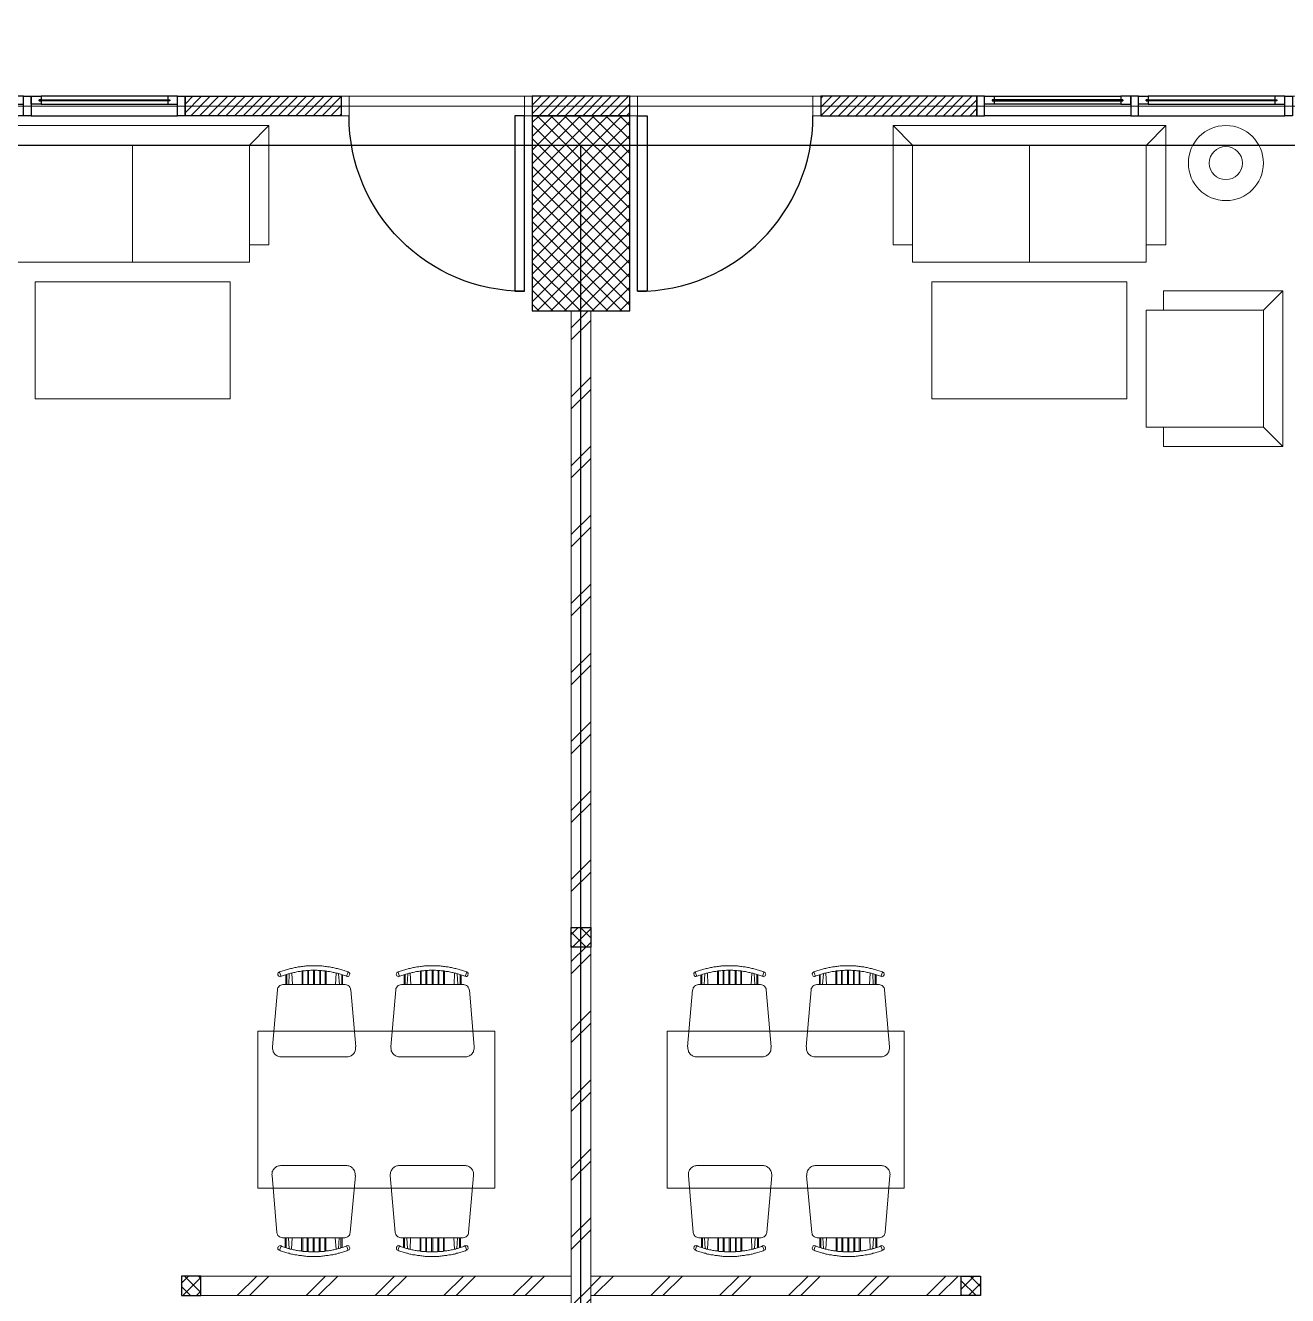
# Model space of a CAD drawing. Header units: inches. Extents: x 0 to 558, y -1 to 295.
# Drawn here: x 199.04 to 205.51, y 140.87 to 147.39 of the extents above; entities that cross this region are included whole.
import ezdxf

# ---------------------------------------------------------------- set-up
doc = ezdxf.new("R2010")
doc.units = ezdxf.units.IN
doc.header["$MEASUREMENT"] = 0
for name, color, linetype, lineweight in [('ars', 11, 'Continuous', 0), ('ARSIR', 31, 'Continuous', 5), ('ARSIR BETON', 8, 'Continuous', 5), ('KOL', 1, 'Continuous', 30), ('KOLOM', 4, 'Continuous', 9), ('lan', 7, 'Continuous', 15), ('RUMPUT', 93, 'Continuous', 0), ('tem', 5, 'Continuous', 20)]:
    doc.layers.add(name, color=color, linetype=linetype, lineweight=lineweight)
doc.layers.add('as', color=1, linetype='Continuous', plot=False)
doc.layers.add('Kusen', color=30, linetype='Continuous')
doc.layers.add('POLYLINE TPAK', color=4, linetype='Continuous', lineweight=20, plot=False)
pattern_1 = [(86.6697, (37.0798, 226.14725), (-0.5066041, 0.569206), [0.142875, -0.934755]), (41.6697, (37.0798, 226.14725), (-0.5066045, 0.5692064), [0.142875, -0.619125]), (131.6697, (37.0798, 226.14725), (-0.5692064, -0.5066045), [0.142875, -0.619125])]
pattern_2 = [(45, (-39.16865, 15.9), (-0.02245064, 0.02245064), [])]
pattern_3 = [(45, (-37.8, 2.65), (-0.1767767, 0.1767767), []), (45, (-37.7375, 2.65), (-0.1767767, 0.1767767), [])]

# ---------------------------------------------------------------- blocks, each defined once
blk = doc.blocks.new('K 10.10')
at = {"layer": 'ars'}
h = blk.add_hatch(dxfattribs=at)
h.set_pattern_fill('_USER', color=256, scale=0.05, angle=45, double=1, pattern_type=0)
h.set_pattern_definition([(45, (0, 0), (-0.035355339, 0.035355339), []), (135, (0, 0), (-0.035355339, -0.035355339), [])])
h.paths.add_polyline_path([(1560.5383, 1380.4069), (1560.6383, 1380.4069), (1560.6383, 1380.5069), (1560.5383, 1380.5069)])
at = {"layer": 'KOL'}
blk.add_lwpolyline([(1560.5383, 1380.4069), (1560.6383, 1380.4069), (1560.6383, 1380.5069), (1560.5383, 1380.5069)], close=True, dxfattribs=at)
blk = doc.blocks.new('k2')
at = {"layer": 'ars'}
h = blk.add_hatch(dxfattribs=at)
h.set_pattern_fill('_USER', color=256, scale=0.05, angle=45, double=1, pattern_type=0)
h.set_pattern_definition([(45, (0, -5), (-0.03535534, 0.03535534), []), (135, (0, -5), (-0.03535534, -0.03535534), [])])
h.paths.add_polyline_path([(-0.25, -0.5), (0.25, -0.5), (0.25, 0.5), (-0.25, 0.5)])
at = {"layer": 'KOL'}
blk.add_lwpolyline([(-0.25, -0.5), (0.25, -0.5), (0.25, 0.5), (-0.25, 0.5)], close=True, dxfattribs=at)
blk = doc.blocks.new('MEJA MAKAN')
for points in [[(0.4025, 1.2167), (-0.4025, 1.2167)], [(-0.4025, 1.2167), (-0.4025, 0)], [(0.4025, 0), (0.4025, 1.2167)], [(-0.7185, 1.1114), (-0.7209, 1.1053), (-0.7234, 1.0993), (-0.7258, 1.0944), (-0.727, 1.0884), (-0.7294, 1.0835), (-0.7306, 1.0775), (-0.7318, 1.0726), (-0.7343, 1.0666), (-0.7355, 1.0605), (-0.7367, 1.0557), (-0.7391, 1.0496), (-0.7403, 1.0436), (-0.7415, 1.0387), (-0.7427, 1.0327), (-0.7439, 1.0266), (-0.7452, 1.0218), (-0.7452, 1.0157), (-0.7464, 1.0097), (-0.7476, 1.0048), (-0.7488, 0.9988), (-0.7488, 0.9927), (-0.75, 0.9867), (-0.75, 0.9818), (-0.7512, 0.9758), (-0.7512, 0.9697), (-0.7524, 0.9637), (-0.7524, 0.9588), (-0.7524, 0.9528), (-0.7524, 0.9467), (-0.7536, 0.9407), (-0.7536, 0.9358), (-0.7536, 0.9298), (-0.7536, 0.9237), (-0.7536, 0.9177), (-0.7524, 0.9128), (-0.7524, 0.9068), (-0.7524, 0.9007), (-0.7524, 0.8947), (-0.7512, 0.8898), (-0.7512, 0.8838), (-0.75, 0.8777), (-0.75, 0.8717), (-0.7488, 0.8668), (-0.7488, 0.8608), (-0.7476, 0.8547), (-0.7464, 0.8487), (-0.7452, 0.8438), (-0.7452, 0.8378), (-0.7439, 0.8317), (-0.7427, 0.8269), (-0.7415, 0.8208), (-0.7403, 0.8148), (-0.7391, 0.8099), (-0.7367, 0.8039), (-0.7355, 0.7978), (-0.7343, 0.793), (-0.7318, 0.7869), (-0.7306, 0.7809), (-0.7294, 0.776), (-0.727, 0.77), (-0.7258, 0.7651), (-0.7234, 0.7591), (-0.7209, 0.7542), (-0.7185, 0.7482)], [(-0.6967, 1.1017), (-0.6979, 1.1053), (-0.7004, 1.1077), (-0.7028, 1.1102), (-0.7052, 1.1126), (-0.7088, 1.1126), (-0.7125, 1.1126), (-0.7161, 1.1126), (-0.7185, 1.1102)], [(-0.6301, 1.1186), (-0.6362, 1.1174), (-0.641, 1.115), (-0.6447, 1.1126), (-0.6495, 1.109), (-0.6519, 1.1053), (-0.6544, 1.1005), (-0.6556, 1.0956), (-0.6568, 1.0896)], [(-0.3372, 1.1429), (-0.6301, 1.1186)], [(-0.2863, 1.0956), (-0.2863, 1.1005), (-0.2875, 1.1053), (-0.2887, 1.1102), (-0.29, 1.115), (-0.2924, 1.1199), (-0.2948, 1.1235), (-0.2984, 1.1271), (-0.3008, 1.1308), (-0.3057, 1.1344), (-0.3093, 1.1368), (-0.3142, 1.1392), (-0.3178, 1.1416), (-0.3226, 1.1429), (-0.3275, 1.1429), (-0.3323, 1.1441), (-0.3372, 1.1429)], [(0.3214, 1.1404), (0.3166, 1.1404), (0.3117, 1.1404), (0.3069, 1.1392), (0.3021, 1.138), (0.2972, 1.1368), (0.2936, 1.1344), (0.2887, 1.132), (0.2851, 1.1283), (0.2815, 1.1247), (0.2791, 1.1211), (0.2766, 1.1174), (0.2742, 1.1126), (0.2718, 1.1077), (0.2706, 1.1029), (0.2706, 1.0981), (0.2706, 1.0932)], [(0.3214, 1.1404), (0.6144, 1.115)], [(0.641, 1.0872), (0.6398, 1.0932), (0.6386, 1.0981), (0.6362, 1.1029), (0.6326, 1.1065), (0.6289, 1.1102), (0.6253, 1.1126), (0.6205, 1.115), (0.6144, 1.115)], [(0.704, 1.1102), (0.7016, 1.1114), (0.6979, 1.1126), (0.6943, 1.1126), (0.6907, 1.1126), (0.687, 1.1102), (0.6846, 1.1077), (0.6822, 1.1041), (0.681, 1.1005)], [(0.704, 0.747), (0.7064, 0.7518), (0.7076, 0.7579), (0.71, 0.7627), (0.7125, 0.7688), (0.7137, 0.7736), (0.7161, 0.7797), (0.7173, 0.7857), (0.7185, 0.7906), (0.7209, 0.7966), (0.7222, 0.8015), (0.7234, 0.8075), (0.7246, 0.8136), (0.7258, 0.8184), (0.727, 0.8245), (0.7282, 0.8305), (0.7294, 0.8366), (0.7306, 0.8414), (0.7318, 0.8475), (0.7331, 0.8535), (0.7331, 0.8584), (0.7343, 0.8644), (0.7343, 0.8705), (0.7355, 0.8765), (0.7355, 0.8814), (0.7367, 0.8874), (0.7367, 0.8935), (0.7379, 0.8995), (0.7379, 0.9044), (0.7379, 0.9104), (0.7379, 0.9165), (0.7379, 0.9225), (0.7379, 0.9274), (0.7379, 0.9334), (0.7379, 0.9395), (0.7379, 0.9455), (0.7379, 0.9504), (0.7379, 0.9564), (0.7367, 0.9625), (0.7367, 0.9685), (0.7355, 0.9734), (0.7355, 0.9794), (0.7343, 0.9855), (0.7343, 0.9915), (0.7331, 0.9964), (0.7331, 1.0024), (0.7318, 1.0085), (0.7306, 1.0145), (0.7294, 1.0194), (0.7282, 1.0254), (0.727, 1.0315), (0.7258, 1.0363), (0.7246, 1.0424), (0.7234, 1.0484), (0.7222, 1.0533), (0.7209, 1.0593), (0.7185, 1.0654), (0.7173, 1.0702), (0.7161, 1.0763), (0.7137, 1.0811), (0.7125, 1.0872), (0.71, 1.0932), (0.7076, 1.0981), (0.7064, 1.1041), (0.704, 1.109)], [(-0.6967, 1.1017), (-0.6992, 1.0969), (-0.7016, 1.092), (-0.7028, 1.0872), (-0.7052, 1.0811), (-0.7064, 1.0763), (-0.7088, 1.0702), (-0.71, 1.0654), (-0.7113, 1.0605), (-0.7125, 1.0545), (-0.7149, 1.0496), (-0.7161, 1.0436), (-0.7173, 1.0387), (-0.7185, 1.0327), (-0.7197, 1.0278), (-0.7209, 1.023), (-0.7222, 1.0169), (-0.7222, 1.0121), (-0.7234, 1.0061), (-0.7246, 1.0012), (-0.7246, 0.9952), (-0.7258, 0.9903), (-0.727, 0.9843), (-0.727, 0.9794), (-0.7282, 0.9734), (-0.7282, 0.9685), (-0.7282, 0.9625), (-0.7294, 0.9564), (-0.7294, 0.9516), (-0.7294, 0.9455), (-0.7294, 0.9407), (-0.7294, 0.9346), (-0.7294, 0.9298), (-0.7294, 0.9237), (-0.7294, 0.9189), (-0.7294, 0.9128), (-0.7294, 0.908), (-0.7294, 0.9019), (-0.7282, 0.8971), (-0.7282, 0.891), (-0.7282, 0.8862), (-0.727, 0.8801), (-0.727, 0.8753), (-0.7258, 0.8692), (-0.7246, 0.8644), (-0.7246, 0.8584), (-0.7234, 0.8535), (-0.7222, 0.8475), (-0.7222, 0.8426), (-0.7209, 0.8366), (-0.7197, 0.8317), (-0.7185, 0.8257), (-0.7173, 0.8208), (-0.7161, 0.8148), (-0.7149, 0.8099), (-0.7125, 0.8039), (-0.7113, 0.799), (-0.71, 0.7942), (-0.7076, 0.7881), (-0.7064, 0.7833), (-0.7052, 0.7772), (-0.7028, 0.7724), (-0.7016, 0.7676), (-0.6992, 0.7615), (-0.6967, 0.7567)], [(-0.7222, 1.1053), (-0.6992, 1.0969)], [(-0.6568, 1.04), (-0.7161, 1.0424)], [(-0.6568, 1.0593), (-0.7137, 1.0557)], [(-0.7076, 1.0751), (-0.6568, 1.0751)], [(-0.7076, 1.0714), (-0.6568, 1.0714)], [(-0.6568, 1.0896), (-0.6568, 0.77)], [(-0.2863, 1.0956), (-0.2863, 0.7639)], [(0.2706, 0.7615), (0.2706, 1.0932)], [(0.641, 0.7676), (0.641, 1.0872)], [(0.6907, 1.0726), (0.641, 1.0726)], [(0.6931, 1.0678), (0.641, 1.0678)], [(0.641, 1.0569), (0.6967, 1.0545)], [(0.6822, 0.7554), (0.6846, 0.7603), (0.6858, 0.7651), (0.6883, 0.7712), (0.6895, 0.776), (0.6919, 0.7809), (0.6931, 0.7869), (0.6943, 0.7918), (0.6967, 0.7978), (0.6979, 0.8027), (0.6992, 0.8075), (0.7004, 0.8136), (0.7016, 0.8184), (0.7028, 0.8245), (0.704, 0.8293), (0.7052, 0.8354), (0.7064, 0.8402), (0.7076, 0.8462), (0.7088, 0.8511), (0.7088, 0.8571), (0.71, 0.862), (0.7113, 0.868), (0.7113, 0.8729), (0.7125, 0.8789), (0.7125, 0.8838), (0.7137, 0.8898), (0.7137, 0.8947), (0.7137, 0.9007), (0.7137, 0.9056), (0.7149, 0.9116), (0.7149, 0.9165), (0.7149, 0.9225), (0.7149, 0.9274), (0.7149, 0.9334), (0.7149, 0.9383), (0.7149, 0.9443), (0.7137, 0.9504), (0.7137, 0.9552), (0.7137, 0.9613), (0.7137, 0.9661), (0.7125, 0.9722), (0.7125, 0.977), (0.7113, 0.9831), (0.7113, 0.9879), (0.71, 0.9939), (0.7088, 0.9988), (0.7088, 1.0048), (0.7076, 1.0097), (0.7064, 1.0157), (0.7052, 1.0206), (0.704, 1.0266), (0.7028, 1.0315), (0.7016, 1.0375), (0.7004, 1.0424), (0.6992, 1.0472), (0.6979, 1.0533), (0.6967, 1.0581), (0.6943, 1.0642), (0.6931, 1.069), (0.6919, 1.0738), (0.6895, 1.0799), (0.6883, 1.0847), (0.6858, 1.0896), (0.6846, 1.0956), (0.6822, 1.1005)], [(0.7052, 1.1041), (0.6834, 1.0969)], [(-0.7258, 0.9915), (-0.6568, 0.9915)], [(-0.7258, 0.9855), (-0.6568, 0.9855)], [(0.641, 1.0375), (0.7004, 1.0412)], [(0.71, 0.9891), (0.641, 0.9891)], [(0.71, 0.9855), (0.641, 0.9855)], [(-0.7294, 0.9625), (-0.6568, 0.9625)], [(-0.7294, 0.9576), (-0.6568, 0.9576)], [(-0.7294, 0.9322), (-0.6568, 0.9322)], [(-0.7294, 0.9262), (-0.6568, 0.9262)], [(0.7125, 0.96), (0.641, 0.96)], [(0.7125, 0.9564), (0.641, 0.9564)], [(0.7137, 0.9298), (0.641, 0.9298)], [(0.7137, 0.9249), (0.641, 0.9249)], [(-0.7294, 0.9007), (-0.6568, 0.9007)], [(-0.7294, 0.8959), (-0.6568, 0.8959)], [(-0.7258, 0.8717), (-0.6568, 0.8717)], [(-0.7258, 0.8668), (-0.6568, 0.8668)], [(0.7125, 0.8983), (0.641, 0.8983)], [(0.7125, 0.8947), (0.641, 0.8947)], [(0.71, 0.8705), (0.641, 0.8705)], [(0.71, 0.8656), (0.641, 0.8656)], [(-0.6568, 0.8184), (-0.7161, 0.8148)], [(-0.6568, 0.799), (-0.7125, 0.8015)], [(-0.7088, 0.7893), (-0.6568, 0.7893)], [(-0.7076, 0.7833), (-0.6568, 0.7833)], [(0.641, 0.8172), (0.7004, 0.8136)], [(0.641, 0.7978), (0.6967, 0.8015)], [(0.6919, 0.7857), (0.641, 0.7857)], [(-0.7209, 0.7518), (-0.6992, 0.7603)], [(-0.7197, 0.7482), (-0.7161, 0.7458), (-0.7125, 0.7446), (-0.7088, 0.7446), (-0.7052, 0.7458), (-0.7016, 0.747), (-0.6992, 0.7494), (-0.6979, 0.753), (-0.6967, 0.7567)], [(-0.6568, 0.77), (-0.6556, 0.7651), (-0.6544, 0.7591), (-0.6519, 0.7554), (-0.6495, 0.7506), (-0.6447, 0.747), (-0.641, 0.7446), (-0.6362, 0.7433), (-0.6301, 0.7421)], [(-0.3372, 0.7155), (-0.6301, 0.7421)], [(-0.3372, 0.7167), (-0.3323, 0.7167), (-0.3275, 0.7167), (-0.3226, 0.7179), (-0.3178, 0.7191), (-0.3142, 0.7203), (-0.3093, 0.7228), (-0.3057, 0.7264), (-0.3008, 0.7288), (-0.2984, 0.7324), (-0.2948, 0.7361), (-0.2924, 0.7409), (-0.29, 0.7446), (-0.2887, 0.7494), (-0.2875, 0.7542), (-0.2863, 0.7591), (-0.2863, 0.7639)], [(0.2706, 0.7615), (0.2706, 0.7567), (0.2706, 0.7518), (0.2718, 0.747), (0.2742, 0.7421), (0.2766, 0.7373), (0.2791, 0.7337), (0.2815, 0.73), (0.2851, 0.7264), (0.2887, 0.7228), (0.2936, 0.7203), (0.2972, 0.7179), (0.3021, 0.7167), (0.3069, 0.7155), (0.3117, 0.7143), (0.3166, 0.7143), (0.3214, 0.7143)], [(0.3214, 0.7131), (0.6144, 0.7385)], [(0.6144, 0.7397), (0.6205, 0.7397), (0.6253, 0.7421), (0.6289, 0.7446), (0.6326, 0.7482), (0.6362, 0.7518), (0.6386, 0.7567), (0.6398, 0.7615), (0.641, 0.7676)], [(0.6907, 0.7809), (0.641, 0.7809)], [(0.6822, 0.7554), (0.6834, 0.7518), (0.6846, 0.7494), (0.6883, 0.747), (0.6907, 0.7458), (0.6943, 0.7446), (0.6979, 0.7446), (0.7004, 0.7458), (0.704, 0.747)], [(0.7064, 0.7518), (0.6834, 0.7603)], [(-0.3372, 0.5363), (-0.6301, 0.5109)], [(-0.2863, 0.4891), (-0.2863, 0.4939), (-0.2875, 0.4988), (-0.2887, 0.5036), (-0.29, 0.5073), (-0.2924, 0.5121), (-0.2948, 0.5157), (-0.2984, 0.5206), (-0.3008, 0.523), (-0.3057, 0.5266), (-0.3093, 0.5291), (-0.3142, 0.5315), (-0.3178, 0.5339), (-0.3226, 0.5351), (-0.3275, 0.5351), (-0.3323, 0.5363), (-0.3372, 0.5363)], [(0.3214, 0.5327), (0.3166, 0.5339), (0.3117, 0.5327), (0.3069, 0.5327), (0.3021, 0.5315), (0.2972, 0.5291), (0.2936, 0.5266), (0.2887, 0.5242), (0.2851, 0.5206), (0.2815, 0.5169), (0.2791, 0.5133), (0.2766, 0.5097), (0.2742, 0.5048), (0.2718, 0.5), (0.2706, 0.4952), (0.2706, 0.4903), (0.2706, 0.4855)], [(0.3214, 0.5339), (0.6144, 0.5073)], [(-0.7185, 0.5036), (-0.7209, 0.4976), (-0.7234, 0.4927), (-0.7258, 0.4867), (-0.727, 0.4818), (-0.7294, 0.4758), (-0.7306, 0.4697), (-0.7318, 0.4649), (-0.7343, 0.4588), (-0.7355, 0.454), (-0.7367, 0.4479), (-0.7391, 0.4419), (-0.7403, 0.437), (-0.7415, 0.431), (-0.7427, 0.4249), (-0.7439, 0.4201), (-0.7452, 0.414), (-0.7452, 0.408), (-0.7464, 0.4019), (-0.7476, 0.3971), (-0.7488, 0.391), (-0.7488, 0.385), (-0.75, 0.3801), (-0.75, 0.3741), (-0.7512, 0.368), (-0.7512, 0.362), (-0.7524, 0.3571), (-0.7524, 0.3511), (-0.7524, 0.345), (-0.7524, 0.339), (-0.7536, 0.3341), (-0.7536, 0.3281), (-0.7536, 0.322), (-0.7536, 0.316), (-0.7536, 0.3099), (-0.7524, 0.3051), (-0.7524, 0.299), (-0.7524, 0.293), (-0.7524, 0.2869), (-0.7512, 0.2821), (-0.7512, 0.276), (-0.75, 0.27), (-0.75, 0.2639), (-0.7488, 0.2591), (-0.7488, 0.253), (-0.7476, 0.247), (-0.7464, 0.2421), (-0.7452, 0.2361), (-0.7452, 0.23), (-0.7439, 0.224), (-0.7427, 0.2191), (-0.7415, 0.2131), (-0.7403, 0.207), (-0.7391, 0.2022), (-0.7367, 0.1961), (-0.7355, 0.1901), (-0.7343, 0.1852), (-0.7318, 0.1792), (-0.7306, 0.1743), (-0.7294, 0.1683), (-0.727, 0.1622), (-0.7258, 0.1574), (-0.7234, 0.1513), (-0.7209, 0.1465), (-0.7185, 0.1404)], [(-0.6967, 0.4952), (-0.6992, 0.4891), (-0.7016, 0.4843), (-0.7028, 0.4794), (-0.7052, 0.4734), (-0.7064, 0.4685), (-0.7088, 0.4637), (-0.71, 0.4576), (-0.7113, 0.4528), (-0.7125, 0.4467), (-0.7149, 0.4419), (-0.7161, 0.437), (-0.7173, 0.431), (-0.7185, 0.4262), (-0.7197, 0.4201), (-0.7209, 0.4153), (-0.7222, 0.4092), (-0.7222, 0.4044), (-0.7234, 0.3983), (-0.7246, 0.3935), (-0.7246, 0.3874), (-0.7258, 0.3826), (-0.727, 0.3765), (-0.727, 0.3717), (-0.7282, 0.3656), (-0.7282, 0.3608), (-0.7282, 0.3547), (-0.7294, 0.3499), (-0.7294, 0.3438), (-0.7294, 0.339), (-0.7294, 0.3329), (-0.7294, 0.3281), (-0.7294, 0.322), (-0.7294, 0.316), (-0.7294, 0.3111), (-0.7294, 0.3051), (-0.7294, 0.3002), (-0.7294, 0.2942), (-0.7282, 0.2893), (-0.7282, 0.2833), (-0.7282, 0.2785), (-0.727, 0.2724), (-0.727, 0.2676), (-0.7258, 0.2615), (-0.7246, 0.2567), (-0.7246, 0.2506), (-0.7234, 0.2458), (-0.7222, 0.2397), (-0.7222, 0.2349), (-0.7209, 0.2288), (-0.7197, 0.224), (-0.7185, 0.2179), (-0.7173, 0.2131), (-0.7161, 0.207), (-0.7149, 0.2022), (-0.7125, 0.1973), (-0.7113, 0.1913), (-0.71, 0.1864), (-0.7076, 0.1804), (-0.7064, 0.1755), (-0.7052, 0.1707), (-0.7028, 0.1646), (-0.7016, 0.1598), (-0.6992, 0.155), (-0.6967, 0.1489)], [(-0.7222, 0.4976), (-0.6992, 0.4891)], [(-0.6967, 0.4952), (-0.6979, 0.4976), (-0.7004, 0.5012), (-0.7028, 0.5024), (-0.7052, 0.5048), (-0.7088, 0.5048), (-0.7125, 0.5048), (-0.7161, 0.5048), (-0.7185, 0.5036)], [(-0.7076, 0.4685), (-0.6568, 0.4685)], [(-0.7076, 0.4637), (-0.6568, 0.4637)], [(-0.6301, 0.5109), (-0.6362, 0.5097), (-0.641, 0.5073), (-0.6447, 0.5048), (-0.6495, 0.5012), (-0.6519, 0.4976), (-0.6544, 0.4927), (-0.6556, 0.4879), (-0.6568, 0.4818)], [(-0.6568, 0.4818), (-0.6568, 0.1622)], [(-0.2863, 0.4879), (-0.2863, 0.1562)], [(0.2706, 0.1538), (0.2706, 0.4855)], [(0.641, 0.4794), (0.6398, 0.4855), (0.6386, 0.4903), (0.6362, 0.4952), (0.6326, 0.4988), (0.6289, 0.5024), (0.6253, 0.5048), (0.6205, 0.5073), (0.6144, 0.5085)], [(0.641, 0.1598), (0.641, 0.4794)], [(0.6907, 0.4649), (0.641, 0.4649)], [(0.6931, 0.46), (0.641, 0.46)], [(0.704, 0.5024), (0.7016, 0.5036), (0.6979, 0.5048), (0.6943, 0.5061), (0.6907, 0.5048), (0.687, 0.5024), (0.6846, 0.5), (0.6822, 0.4964), (0.681, 0.4927)], [(0.6822, 0.1477), (0.6846, 0.1525), (0.6858, 0.1586), (0.6883, 0.1634), (0.6895, 0.1683), (0.6919, 0.1743), (0.6931, 0.1792), (0.6943, 0.184), (0.6967, 0.1901), (0.6979, 0.1949), (0.6992, 0.201), (0.7004, 0.2058), (0.7016, 0.2107), (0.7028, 0.2167), (0.704, 0.2215), (0.7052, 0.2276), (0.7064, 0.2324), (0.7076, 0.2385), (0.7088, 0.2433), (0.7088, 0.2494), (0.71, 0.2542), (0.7113, 0.2603), (0.7113, 0.2651), (0.7125, 0.2712), (0.7125, 0.276), (0.7137, 0.2821), (0.7137, 0.2869), (0.7137, 0.293), (0.7137, 0.2978), (0.7149, 0.3039), (0.7149, 0.3087), (0.7149, 0.3148), (0.7149, 0.3208), (0.7149, 0.3257), (0.7149, 0.3317), (0.7149, 0.3366), (0.7137, 0.3426), (0.7137, 0.3475), (0.7137, 0.3535), (0.7137, 0.3584), (0.7125, 0.3644), (0.7125, 0.3692), (0.7113, 0.3753), (0.7113, 0.3801), (0.71, 0.3862), (0.7088, 0.391), (0.7088, 0.3971), (0.7076, 0.4019), (0.7064, 0.408), (0.7052, 0.4128), (0.704, 0.4189), (0.7028, 0.4237), (0.7016, 0.4298), (0.7004, 0.4346), (0.6992, 0.4407), (0.6979, 0.4455), (0.6967, 0.4504), (0.6943, 0.4564), (0.6931, 0.4613), (0.6919, 0.4673), (0.6895, 0.4722), (0.6883, 0.477), (0.6858, 0.4831), (0.6846, 0.4879), (0.6822, 0.4927)], [(0.7052, 0.4964), (0.6834, 0.4891)], [(0.704, 0.1392), (0.7064, 0.1441), (0.7076, 0.1501), (0.71, 0.155), (0.7125, 0.161), (0.7137, 0.1671), (0.7161, 0.1719), (0.7173, 0.178), (0.7185, 0.1828), (0.7209, 0.1889), (0.7222, 0.1949), (0.7234, 0.1998), (0.7246, 0.2058), (0.7258, 0.2119), (0.727, 0.2167), (0.7282, 0.2228), (0.7294, 0.2288), (0.7306, 0.2337), (0.7318, 0.2397), (0.7331, 0.2458), (0.7331, 0.2518), (0.7343, 0.2567), (0.7343, 0.2627), (0.7355, 0.2688), (0.7355, 0.2748), (0.7367, 0.2797), (0.7367, 0.2857), (0.7379, 0.2918), (0.7379, 0.2978), (0.7379, 0.3027), (0.7379, 0.3087), (0.7379, 0.3148), (0.7379, 0.3208), (0.7379, 0.3257), (0.7379, 0.3317), (0.7379, 0.3378), (0.7379, 0.3438), (0.7379, 0.3487), (0.7367, 0.3547), (0.7367, 0.3608), (0.7355, 0.3668), (0.7355, 0.3717), (0.7343, 0.3777), (0.7343, 0.3838), (0.7331, 0.3898), (0.7331, 0.3947), (0.7318, 0.4007), (0.7306, 0.4068), (0.7294, 0.4116), (0.7282, 0.4177), (0.727, 0.4237), (0.7258, 0.4286), (0.7246, 0.4346), (0.7234, 0.4407), (0.7222, 0.4455), (0.7209, 0.4516), (0.7185, 0.4576), (0.7173, 0.4625), (0.7161, 0.4685), (0.7137, 0.4746), (0.7125, 0.4794), (0.71, 0.4855), (0.7076, 0.4903), (0.7064, 0.4964), (0.704, 0.5012)], [(-0.6568, 0.4322), (-0.7161, 0.4346)], [(-0.6568, 0.4516), (-0.7137, 0.4479)], [(0.641, 0.4492), (0.6967, 0.4467)], [(0.641, 0.431), (0.7004, 0.4346)], [(-0.7294, 0.3547), (-0.6568, 0.3547)], [(-0.7294, 0.3499), (-0.6568, 0.3499)], [(-0.7258, 0.3838), (-0.6568, 0.3838)], [(-0.7258, 0.3789), (-0.6568, 0.3789)], [(0.71, 0.3814), (0.641, 0.3814)], [(0.71, 0.3777), (0.641, 0.3777)], [(0.7125, 0.3535), (0.641, 0.3535)], [(0.7125, 0.3487), (0.641, 0.3487)], [(-0.7294, 0.3245), (-0.6568, 0.3245)], [(-0.7294, 0.3184), (-0.6568, 0.3184)], [(-0.7294, 0.293), (-0.6568, 0.293)], [(-0.7294, 0.2881), (-0.6568, 0.2881)], [(-0.7258, 0.2639), (-0.6568, 0.2639)], [(0.7137, 0.322), (0.641, 0.322)], [(0.7137, 0.3172), (0.641, 0.3172)], [(0.7125, 0.2906), (0.641, 0.2906)], [(0.7125, 0.2869), (0.641, 0.2869)], [(0.71, 0.2627), (0.641, 0.2627)], [(-0.7258, 0.2603), (-0.6568, 0.2603)], [(-0.6568, 0.2107), (-0.7161, 0.207)], [(0.71, 0.2579), (0.641, 0.2579)], [(0.641, 0.2094), (0.7004, 0.207)], [(-0.7209, 0.1441), (-0.6992, 0.1525)], [(-0.7197, 0.1404), (-0.7161, 0.138), (-0.7125, 0.1368), (-0.7088, 0.1368), (-0.7052, 0.138), (-0.7016, 0.1392), (-0.6992, 0.1416), (-0.6979, 0.1453), (-0.6967, 0.1489)], [(-0.6568, 0.1913), (-0.7125, 0.1949)], [(-0.7088, 0.1816), (-0.6568, 0.1816)], [(-0.7076, 0.1768), (-0.6568, 0.1768)], [(-0.6568, 0.1622), (-0.6556, 0.1574), (-0.6544, 0.1525), (-0.6519, 0.1477), (-0.6495, 0.1429), (-0.6447, 0.1404), (-0.641, 0.1368), (-0.6362, 0.1356), (-0.6301, 0.1344)], [(-0.3372, 0.109), (-0.6301, 0.1344)], [(-0.3372, 0.109), (-0.3323, 0.109), (-0.3275, 0.109), (-0.3226, 0.1102), (-0.3178, 0.1114), (-0.3142, 0.1138), (-0.3093, 0.115), (-0.3057, 0.1186), (-0.3008, 0.1211), (-0.2984, 0.1247), (-0.2948, 0.1283), (-0.2924, 0.1332), (-0.29, 0.1368), (-0.2887, 0.1416), (-0.2875, 0.1465), (-0.2863, 0.1513), (-0.2863, 0.1562)], [(0.2706, 0.1538), (0.2706, 0.1489), (0.2706, 0.1441), (0.2718, 0.1392), (0.2742, 0.1344), (0.2766, 0.1308), (0.2791, 0.1259), (0.2815, 0.1223), (0.2851, 0.1186), (0.2887, 0.1162), (0.2936, 0.1126), (0.2972, 0.1102), (0.3021, 0.109), (0.3069, 0.1077), (0.3117, 0.1065), (0.3166, 0.1065), (0.3214, 0.1065)], [(0.3214, 0.1053), (0.6144, 0.1308)], [(0.6144, 0.132), (0.6205, 0.1332), (0.6253, 0.1344), (0.6289, 0.1368), (0.6326, 0.1404), (0.6362, 0.1453), (0.6386, 0.1489), (0.6398, 0.155), (0.641, 0.1598)], [(0.641, 0.1901), (0.6967, 0.1937)], [(0.6919, 0.178), (0.641, 0.178)], [(0.6907, 0.1731), (0.641, 0.1731)], [(0.6822, 0.1477), (0.6834, 0.1441), (0.6846, 0.1416), (0.6883, 0.1392), (0.6907, 0.138), (0.6943, 0.1368), (0.6979, 0.1368), (0.7004, 0.138), (0.704, 0.1392)], [(0.7064, 0.1441), (0.6834, 0.1525)], [(-0.4025, 0), (0.4025, 0)]]:
    blk.add_lwpolyline(points)
blk = doc.blocks.new('P-90')
at = {"layer": 'Kusen'}
blk.add_lwpolyline([(374.6908, -21.5979), (374.7408, -21.5979), (374.7408, -22.4979), (374.6908, -22.4979)], close=True, dxfattribs=at)
at = {"layer": 'Kusen', "lineweight": 9}
for points in [[(373.8008, -22.4979), (373.8408, -22.4979), (373.8408, -22.5979), (373.8008, -22.5979)], [(374.7408, -22.4979), (374.7808, -22.4979), (374.7808, -22.5979), (374.7408, -22.5979)]]:
    blk.add_lwpolyline(points, close=True, dxfattribs=at)
at = {"layer": 'Kusen'}
blk.add_arc((374.7408, -22.4979), 0.9, 90, 180, dxfattribs=at)
blk = doc.blocks.new('T. J1')
at = {"layer": 'Kusen'}
for p, q in [((-0.7188, 0.1), (-0.0688, 0.1)), ((0.7212, 0.1), (0.0712, 0.1)), ((-0.0188, 0), (-0.7688, 0)), ((-0.0688, 0.06), (-0.7188, 0.06)), ((0.0212, 0), (0.7712, 0)), ((0.0712, 0.06), (0.7212, 0.06))]:
    blk.add_line(p, q, dxfattribs=at)
for points in [[(-0.8088, 0), (-0.7688, 0), (-0.7688, 0.1), (-0.8088, 0.1)], [(-0.0188, 0), (0.0212, 0), (0.0212, 0.1), (-0.0188, 0.1)], [(0.8112, 0), (0.7712, 0), (0.7712, 0.1), (0.8112, 0.1)]]:
    blk.add_lwpolyline(points, close=True, dxfattribs=at)
for points in [[(-0.7188, 0.0775), (-0.7188, 0.06), (-0.7688, 0.06), (-0.7688, 0.1), (-0.7188, 0.1), (-0.7188, 0.0825), (-0.7288, 0.0825), (-0.7288, 0.0775), (-0.7188, 0.0775)], [(-0.0688, 0.0775), (-0.0688, 0.06), (-0.0188, 0.06), (-0.0188, 0.1), (-0.0688, 0.1), (-0.0688, 0.0825), (-0.0588, 0.0825), (-0.0588, 0.0775), (-0.0688, 0.0775)], [(0.0712, 0.0775), (0.0712, 0.06), (0.0212, 0.06), (0.0212, 0.1), (0.0712, 0.1), (0.0712, 0.0825), (0.0612, 0.0825), (0.0612, 0.0775), (0.0712, 0.0775)], [(0.7212, 0.0775), (0.7212, 0.06), (0.7712, 0.06), (0.7712, 0.1), (0.7212, 0.1), (0.7212, 0.0825), (0.7312, 0.0825), (0.7312, 0.0775), (0.7212, 0.0775)]]:
    blk.add_lwpolyline(points, dxfattribs=at)
at = {"layer": 'Kusen', "color": 141}
for points in [[(-0.7288, 0.0775), (-0.0588, 0.0775), (-0.0588, 0.0825), (-0.7288, 0.0825)], [(0.7312, 0.0775), (0.0612, 0.0775), (0.0612, 0.0825), (0.7312, 0.0825)]]:
    blk.add_lwpolyline(points, close=True, dxfattribs=at)
blk = doc.blocks.new('A-DAS')
at = {"layer": 'ars'}
h = blk.add_hatch(dxfattribs=at)
h.set_pattern_fill('ANSI31', color=256, scale=0.01, style=0)
h.set_pattern_definition(pattern_2)
h.paths.add_polyline_path([(-26.63, 15.9), (-27.4314, 15.9), (-27.4314, 16), (-26.63, 16)])
h = blk.add_hatch(dxfattribs=at)
h.set_pattern_fill('ANSI31', color=256, scale=0.01, style=0)
h.set_pattern_definition([(45, (-40.57, 15.9), (-0.02245064, 0.02245064), [])])
h.paths.add_polyline_path([(-25.65, 15.9), (-25.15, 15.9), (-25.15, 16), (-25.65, 16)])
h = blk.add_hatch(dxfattribs=at)
h.set_pattern_fill('ANSI31', color=256, scale=0.01, style=0)
h.set_pattern_definition(pattern_2)
h.paths.add_polyline_path([(-24.17, 15.9), (-23.3686, 15.9), (-23.3686, 16), (-24.17, 16)])
h = blk.add_hatch(dxfattribs=at)
h.set_pattern_fill('TEMBOK', color=256, scale=0.25)
h.set_pattern_definition([(45, (-25.4, 5.925), (-0.176777, 0.176777), []), (45, (-25.3375, 5.925), (-0.176777, 0.176777), [])])
h.paths.add_polyline_path([(-25.35, 14.9), (-25.45, 14.9), (-25.4501, 11.7375), (-25.3501, 11.7375)])
h = blk.add_hatch(dxfattribs=at)
h.set_pattern_fill('TEMBOK', color=256, scale=0.25)
h.set_pattern_definition([(45, (-25.4, 7.625), (-0.176777, 0.176777), []), (45, (-25.3375, 7.625), (-0.176777, 0.176777), [])])
h.paths.add_polyline_path([(-25.35, 11.6375), (-25.45, 11.6375), (-25.45, 8.2), (-25.35, 8.2)])
h = blk.add_hatch(dxfattribs=at)
h.set_pattern_fill('TEMBOK', color=256, scale=0.25)
h.set_pattern_definition(pattern_3)
h.paths.add_polyline_path([(-27.35, 9.95), (-27.35, 9.85), (-25.45, 9.85), (-25.45, 9.95)])
h = blk.add_hatch(dxfattribs=at)
h.set_pattern_fill('TEMBOK', color=256, scale=0.25)
h.set_pattern_definition(pattern_3)
h.paths.add_polyline_path([(-23.45, 9.95), (-23.45, 9.85), (-25.35, 9.85), (-25.35, 9.95)])
at = {"layer": 'as'}
for p, q in [((-37.8, 15.75), (36.6, 15.75)), ((-25.4, 0.55), (-25.4, 15.75))]:
    blk.add_line(p, q, dxfattribs=at)
at = {"layer": 'KOL'}
for points in [[(-26.63, 15.9), (-27.4314, 15.9), (-27.4314, 16), (-26.63, 16)], [(-25.65, 15.9), (-25.15, 15.9), (-25.15, 16), (-25.65, 16)], [(-24.17, 15.9), (-23.3686, 15.9), (-23.3686, 16), (-24.17, 16)]]:
    blk.add_lwpolyline(points, close=True, dxfattribs=at)
at = {"layer": 'lan'}
for p, q in [((-26.59, 16), (-25.69, 16)), ((-24.21, 16), (-25.11, 16)), ((-21.8993, 14.9033), (-21.8, 15.0025)), ((-21.8993, 14.304), (-21.8, 14.2035))]:
    blk.add_line(p, q, dxfattribs=at)
at = {"layer": 'lan', "linetype": 'Continuous'}
for points in [[(-27.6005, 15.85), (-28.3995, 15.85), (-28.3995, 15.2386)], [(-27.8002, 15.85), (-27.0012, 15.85), (-27.0012, 15.2386)], [(-27.1005, 15.7495), (-27.0012, 15.85)], [(-22.9998, 15.85), (-23.7988, 15.85), (-23.7988, 15.2386)], [(-23.6995, 15.7495), (-23.7988, 15.85)], [(-23.1995, 15.85), (-22.4005, 15.85), (-22.4005, 15.2386)], [(-22.4985, 15.7495), (-22.3993, 15.85)], [(-28.3002, 15.149), (-27.701, 15.149), (-27.701, 15.7495), (-28.3002, 15.7495), (-28.3002, 15.149)], [(-27.1005, 15.149), (-27.701, 15.149), (-27.701, 15.7495), (-27.1005, 15.7495), (-27.1005, 15.149)], [(-23.6995, 15.149), (-23.099, 15.149), (-23.099, 15.7495), (-23.6995, 15.7495), (-23.6995, 15.149)], [(-22.4998, 15.149), (-23.099, 15.149), (-23.099, 15.7495), (-22.4998, 15.7495), (-22.4998, 15.149)], [(-27.1005, 15.2386), (-27.0012, 15.2386)], [(-23.6995, 15.2386), (-23.7988, 15.2386)], [(-22.4998, 15.2386), (-22.4005, 15.2386)], [(-22.4114, 15.0025), (-21.8, 15.0025), (-21.8, 14.2035), (-22.4114, 14.2035)], [(-22.4114, 15.0025), (-22.4114, 14.9033)], [(-22.4998, 14.304), (-22.4998, 14.9033), (-21.8993, 14.9033), (-21.8993, 14.304), (-22.4998, 14.304)], [(-22.4114, 14.304), (-22.4114, 14.2035)]]:
    blk.add_lwpolyline(points, dxfattribs=at)
at = {"layer": 'lan'}
for points in [[(-27.2002, 14.449), (-28.2002, 14.449), (-28.2002, 15.049), (-27.2002, 15.049)], [(-23.5998, 14.449), (-22.5998, 14.449), (-22.5998, 15.049), (-23.5998, 15.049)]]:
    blk.add_lwpolyline(points, close=True, dxfattribs=at)
at = {"layer": 'lan', "linetype": 'Continuous'}
for radius in [0.1925, 0.0849]:
    blk.add_circle((-22.0918, 15.6575), radius, dxfattribs=at)
at = {"layer": 'POLYLINE TPAK', "color": 3}
blk.add_lwpolyline([(24.15, 58.85), (-25.35, 58.85), (-25.35, 60.75), (-31.65, 60.75), (-31.65, 58.85), (-38.1, 58.85), (-38.1, 45.35), (-7.15, 45.35), (-7.15, 43.3), (-7.15, 15.95), (-38.1, 15.95), (-38.1, 2.45), (-31.65, 2.45), (-31.65, 0.55), (-25.35, 0.55), (-25.35, 2.45), (24.15, 2.45)], dxfattribs=at)
blk.add_lwpolyline([(-38.15, 19.05), (-7.2, 19.05), (-7.2, 16), (-38.15, 16)], close=True, dxfattribs=at)
at = {"layer": 'tem', "ltscale": 2}
for points in [[(-25.35, 14.9), (-25.45, 14.9), (-25.45, 11.7375), (-25.35, 11.7375)], [(-25.35, 11.6375), (-25.45, 11.6375), (-25.45, 8.2), (-25.35, 8.2)]]:
    blk.add_lwpolyline(points, close=True, dxfattribs=at)
at = {"layer": 'tem'}
for points in [[(-27.35, 9.95), (-25.45, 9.95), (-25.45, 9.85), (-27.35, 9.85)], [(-23.45, 9.95), (-25.35, 9.95), (-25.35, 9.85), (-23.45, 9.85)]]:
    blk.add_lwpolyline(points, close=True, dxfattribs=at)
at = {"layer": 'ars', "rotation": 90}
blk.add_blockref('MEJA MAKAN', (-25.8419, 10.8036), dxfattribs=at)
at = {"layer": 'ars', "xscale": -1, "rotation": 270}
blk.add_blockref('MEJA MAKAN', (-24.9581, 10.8036), dxfattribs=at)
at = {"layer": 'KOL', "rotation": 180}
blk.add_blockref('k2', (-25.4, 15.4), dxfattribs=at)
at = {"layer": 'KOLOM', "extrusion": (0, 0, -1), "zscale": -1}
blk.add_blockref('K 10.10', (-1535.1883, -1368.7694), dxfattribs=at)
at = {"layer": 'KOLOM', "extrusion": (0, 0, -1), "xscale": -1, "zscale": -1, "rotation": 270}
blk.add_blockref('K 10.10', (-1353.0569, -1550.6883), dxfattribs=at)
at = {"layer": 'KOLOM', "extrusion": (0, 0, -1), "zscale": -1, "rotation": 90}
blk.add_blockref('K 10.10', (1403.8569, -1550.6883), dxfattribs=at)
at = {"layer": 'Kusen', "xscale": -1}
blk.add_blockref('T. J1', (-28.2388, 15.9), dxfattribs=at)
at = {"layer": 'Kusen', "xscale": -1, "rotation": 180}
blk.add_blockref('P-90', (-400.4308, -6.5979), dxfattribs=at)
at = {"layer": 'Kusen', "rotation": 180}
blk.add_blockref('P-90', (349.6308, -6.5979), dxfattribs=at)
at = {"layer": 'Kusen'}
blk.add_blockref('T. J1', (-22.5612, 15.9), dxfattribs=at)

msp = doc.modelspace()

# ---------------------------------------------------------------- hatches: boundary and pattern name
at = {"layer": 'ARSIR'}
h = msp.add_hatch(dxfattribs=at)
h.set_pattern_fill('AR-HBONE', color=256, scale=0.003, style=0)
h.set_pattern_definition([(45, (37.0798, 226.14725), (4e-17, 0.4310523), [0.9144, -0.3048]), (135, (37.29532, 226.36278), (4e-17, 0.4310523), [0.9144, -0.3048])])
edge = h.paths.add_edge_path()
edge.add_arc((191.2828, 190.0679), 15.2, 90, 180)
edge.add_line((176.0828, 190.0679), (176.0828, 133.2715))
edge.add_arc((191.2828, 133.2715), 15.2, 180, 214.23029)
edge.add_line((178.7157, 124.7212), (179.7078, 125.3962))
edge.add_arc((191.2827, 133.2715), 14, 180, 214.23027, ccw=False)
edge.add_line((177.2828, 133.2715), (177.2828, 190.0679))
edge.add_arc((191.2828, 190.0679), 14, 90, 180, ccw=False)
edge.add_line((191.2828, 204.0679), (270.5466, 204.0679))
edge.add_arc((270.5466, 204.9086), 0.8408, 270, 359.99697)
edge.add_line((271.3873, 204.9086), (191.2828, 205.2679))
at = {"layer": 'ARSIR BETON'}
h = msp.add_hatch(dxfattribs=at)
h.set_pattern_fill('AR-HBONE', color=256, scale=0.004, style=0)
h.set_pattern_definition([(45, (37.0798, 226.14725), (6e-17, 0.5747364), [1.2192, -0.4064]), (135, (37.36716, 226.4346), (6e-17, 0.5747364), [1.2192, -0.4064])])
edge = h.paths.add_edge_path()
edge.add_arc((191.2828, 190.0679), 14, 90, 180)
edge.add_line((177.2828, 190.0679), (177.2828, 133.2715))
edge.add_arc((191.2827, 133.2715), 14, 179.99992, 263.11919)
edge.add_line((189.6055, 119.3724), (189.6055, 112.3227))
edge.add_line((189.6055, 112.3227), (189.7055, 112.3227))
edge.add_line((189.7055, 112.3227), (189.7055, 112.2227))
edge.add_line((189.7055, 112.2227), (201.7055, 112.2227))
edge.add_line((201.7055, 112.2227), (201.7055, 119.2715))
edge.add_line((201.7055, 119.2715), (380.22, 119.2715))
edge.add_arc((380.22, 133.2715), 14, 270, 360)
edge.add_line((394.22, 133.2715), (394.22, 186.8365))
edge.add_arc((380.07, 186.8365), 14.15, 0.00002, 89.99998)
edge.add_line((380.07, 200.9865), (288.3873, 200.9865))
edge.add_arc((288.3873, 203.9865), 3, 180, 270, ccw=False)
edge.add_line((285.3873, 203.9865), (285.3986, 204.9823))
edge.add_line((285.3986, 204.9823), (271.3873, 205.1475))
edge.add_line((271.3873, 205.1475), (271.3873, 204.9086))
edge.add_arc((270.5466, 204.9086), 0.8408, 270, 359.99999, ccw=False)
edge.add_line((270.5466, 204.0679), (191.2828, 204.0679))
edge = h.paths.add_edge_path()
edge.add_line((191.2672, 197.9562), (265.7566, 197.9585))
edge.add_arc((265.7568, 189.203), 8.7555, 41.343, 90.00169, ccw=False)
edge.add_line((272.3302, 194.9865), (332.5823, 194.9865))
edge.add_line((332.5823, 194.9865), (332.5823, 191.8715))
edge.add_line((332.5823, 191.8715), (340.1822, 191.8715))
edge.add_line((340.1822, 191.8715), (340.1822, 194.9865))
edge.add_line((340.1822, 194.9865), (380.07, 194.9865))
edge.add_arc((380.07, 186.8365), 8.15, 0, 90, ccw=False)
edge.add_line((388.22, 186.8365), (388.22, 163.1715))
edge.add_line((388.22, 163.1715), (388.22, 157.7117))
edge.add_line((388.22, 157.7117), (388.22, 133.2715))
edge.add_arc((380.22, 133.2715), 8, -90, 0, ccw=False)
edge.add_line((380.22, 125.2715), (191.2828, 125.2715))
edge.add_arc((191.185, 133.1732), 7.9023, 180.12317, 270.70845, ccw=False)
edge.add_line((183.2828, 133.1562), (183.2675, 189.9541))
edge.add_arc((191.2675, 189.9563), 8, 90.00169, 180.01541, ccw=False)
at = {"layer": 'RUMPUT'}
h = msp.add_hatch(dxfattribs=at)
h.set_pattern_fill('GRASS', color=256, scale=0.03, angle=356.66969, style=0)
h.set_pattern_definition(pattern_1)
edge = h.paths.add_edge_path()
edge.add_line((173.8596, 124.7087), (178.5195, 124.7087))
edge.add_line((178.5195, 124.7087), (178.577, 124.7478))
edge.add_arc((191.2745, 133.269), 15.2918, 179.99042, 213.86512, ccw=False)
edge.add_line((175.9828, 133.2715), (175.9828, 190.0679))
edge.add_arc((191.2827, 190.0679), 15.2999, 89.99903, 180.00016, ccw=False)
edge.add_line((191.283, 205.3679), (269.9053, 205.0253))
edge.add_line((269.9053, 205.0253), (167.2319, 206.0181))
edge.add_line((167.2319, 206.0181), (167.521, 198.8985))
edge.add_line((167.521, 198.8985), (170.7477, 161.1323))
edge.add_line((170.7477, 161.1323), (173.8596, 124.7087))
h = msp.add_hatch(dxfattribs=at)
h.set_pattern_fill('GRASS', color=256, scale=0.03, angle=356.66969, style=0)
h.set_pattern_definition(pattern_1)
edge = h.paths.add_edge_path()
edge.add_line((222.7923, 130.2714), (222.7923, 125.7715))
edge.add_arc((222.3923, 125.7715), 0.4, -90, 0, ccw=False)
edge.add_line((222.3923, 125.3715), (221.6852, 125.3715))
edge.add_arc((221.6852, 125.7715), 0.4, 180, 270, ccw=False)
edge.add_line((221.2852, 125.7715), (221.2852, 130.3715))
edge.add_line((221.2852, 130.3715), (191.0884, 130.3708))
edge.add_line((191.0884, 130.3708), (191.0884, 126.5715))
edge.add_arc((191.1856, 133.1744), 6.6036, 179.16366, 269.15632, ccw=False)
edge.add_line((184.5828, 133.2708), (184.5828, 158.5615))
edge.add_line((184.5828, 158.5615), (189.4121, 158.5615))
edge.add_arc((189.4168, 158.1668), 0.3948, -0.67801, 90.69191, ccw=False)
edge.add_line((189.8116, 158.1621), (189.8116, 153.1016))
edge.add_line((189.8116, 153.1016), (194.9669, 153.1016))
edge.add_arc((194.9652, 152.7016), 0.4, 0, 89.7465, ccw=False)
edge.add_line((195.3652, 152.7016), (195.3652, 150.9215))
edge.add_line((195.3652, 150.9215), (187.0873, 150.9215))
edge.add_line((187.0873, 150.9215), (187.0873, 134.2215))
edge.add_arc((189.9373, 134.2215), 2.85, 180, 270)
edge.add_line((189.9373, 131.3715), (222.7923, 131.3715))
edge.add_line((222.7923, 131.3715), (222.7923, 130.2715))

# ---------------------------------------------------------------- block references
msp.add_blockref('A-DAS', (227.2873, 131.0215))

doc.saveas('drawing.dxf')
